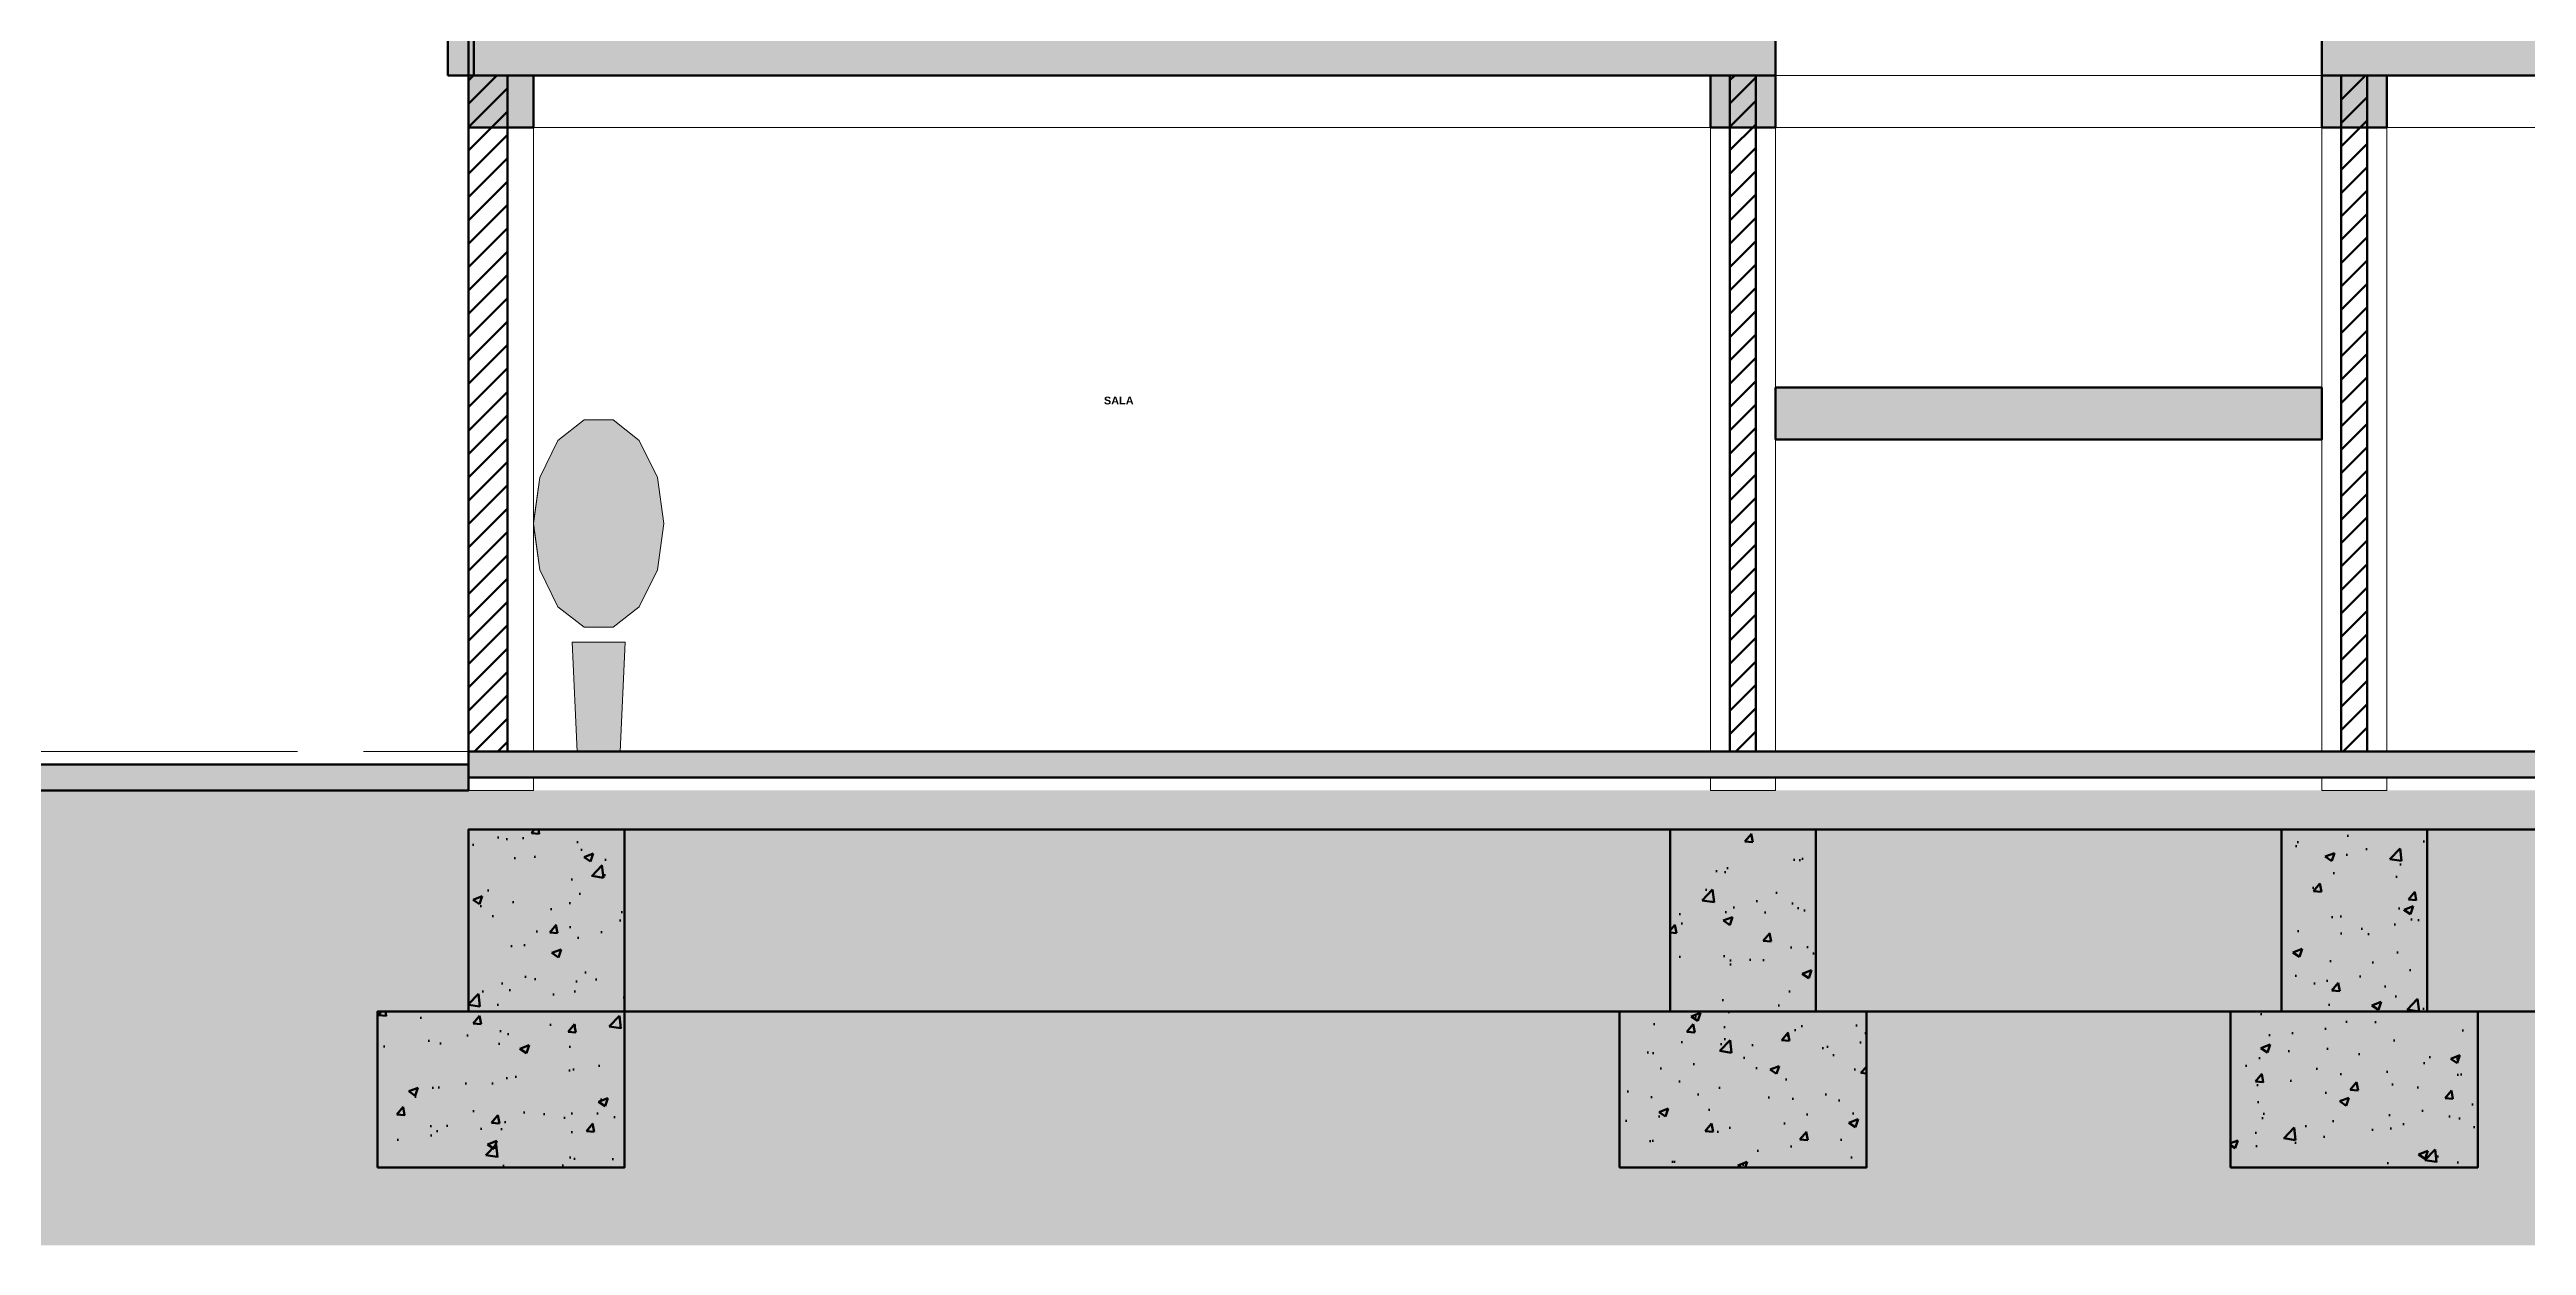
# Model space of a CAD drawing. Header units: metres. Extents: x -3.9 to 79.9, y -56.9 to 20.9.
# Drawn here: x 37.39 to 46.91, y -56.9 to -52.3 of the extents above; entities that cross this region are included whole.
import ezdxf
from ezdxf.enums import TextEntityAlignment as Align

# ---------------------------------------------------------------- set-up
doc = ezdxf.new("R2010")
doc.units = ezdxf.units.M
doc.linetypes.add('DASHED', pattern=[1.524, 1.27, -0.254])
for name, color, linetype, lineweight in [('A-CORTE', 7, 'CONTINUOUS', 50), ('A-PROYECCION', 9, 'DASHED', 15), ('A-TERRENO', 32, 'CONTINUOUS', 35), ('A-TEXTO', 7, 'CONTINUOUS', 20), ('A-VISTA', 8, 'CONTINUOUS', 20)]:
    doc.layers.add(name, color=color, linetype=linetype, lineweight=lineweight)
doc.styles.add('PLANO-B', font='arialbd.ttf')

msp = doc.modelspace()

# ---------------------------------------------------------------- hatches: boundary and pattern name
at = {"layer": 'A-CORTE', "true_color": 0x7a7772}
h = msp.add_hatch(color=7, dxfattribs=at)
h.dxf.hatch_style = 1
h.paths.add_polyline_path([(38.92, -52.4), (39.02, -52.4), (39.02, -52.2), (38.92, -52.2)])
at = {"layer": 'A-CORTE', "true_color": 0x5a5a5a}
h = msp.add_hatch(color=7, dxfattribs=at)
h.dxf.hatch_style = 1
h.paths.add_polyline_path([(39, -52.4), (44.025, -52.4), (44.025, -52.2), (39, -52.2)])
h = msp.add_hatch(color=7, dxfattribs=at)
h.dxf.hatch_style = 1
h.paths.add_polyline_path([(46.125, -52.4), (50.35, -52.4), (50.35, -52.2), (46.125, -52.2)])
at = {"layer": 'A-CORTE'}
h = msp.add_hatch(dxfattribs=at)
h.set_pattern_fill('ANSI31', color=8, scale=0.02)
h.paths.add_polyline_path([(39, -55), (39.15, -55), (39.15, -52.4), (39, -52.4)])
at = {"layer": 'A-CORTE', "true_color": 0x5a5a5a}
h = msp.add_hatch(color=7, dxfattribs=at)
h.dxf.hatch_style = 1
h.paths.add_polyline_path([(39, -52.6), (39.25, -52.6), (39.25, -52.4), (39, -52.4)])
h = msp.add_hatch(color=7, dxfattribs=at)
h.dxf.hatch_style = 1
h.paths.add_polyline_path([(43.775, -52.6), (44.025, -52.6), (44.025, -52.4), (43.775, -52.4)])
at = {"layer": 'A-CORTE'}
h = msp.add_hatch(dxfattribs=at)
h.set_pattern_fill('ANSI31', color=8, scale=0.02)
h.paths.add_polyline_path([(43.85, -55), (43.95, -55), (43.95, -52.4), (43.85, -52.4)])
at = {"layer": 'A-CORTE', "true_color": 0x5a5a5a}
h = msp.add_hatch(color=7, dxfattribs=at)
h.dxf.hatch_style = 1
h.paths.add_polyline_path([(46.125, -52.6), (46.375, -52.6), (46.375, -52.4), (46.125, -52.4)])
at = {"layer": 'A-CORTE'}
h = msp.add_hatch(dxfattribs=at)
h.set_pattern_fill('ANSI31', color=8, scale=0.02)
h.paths.add_polyline_path([(46.2, -55), (46.3, -55), (46.3, -52.4), (46.2, -52.4)])
at = {"layer": 'A-CORTE', "true_color": 0x5a5a5a}
h = msp.add_hatch(color=7, dxfattribs=at)
h.dxf.hatch_style = 1
h.paths.add_polyline_path([(44.025, -53.8), (46.125, -53.8), (46.125, -53.6), (44.025, -53.6)])
h = msp.add_hatch(color=7, dxfattribs=at)
h.dxf.hatch_style = 1
h.paths.add_polyline_path([(39, -55.1), (51, -55.1), (51, -55), (39, -55)])
h = msp.add_hatch(color=7, dxfattribs=at)
h.dxf.hatch_style = 1
h.paths.add_polyline_path([(34, -55.15), (39, -55.15), (39, -55.05), (34, -55.05)])
at = {"layer": 'A-CORTE'}
h = msp.add_hatch(dxfattribs=at)
h.set_pattern_fill('AR-CONC', color=8, scale=0.002)
h.paths.add_polyline_path([(39, -56), (39.6, -56), (39.6, -55.3), (39, -55.3)])
h = msp.add_hatch(dxfattribs=at)
h.set_pattern_fill('AR-CONC', color=8, scale=0.002)
h.paths.add_polyline_path([(39, -56), (51, -56), (51, -55.3), (39, -55.3)])
h = msp.add_hatch(dxfattribs=at)
h.set_pattern_fill('AR-CONC', color=8, scale=0.002)
h.paths.add_polyline_path([(43.62, -56), (44.18, -56), (44.18, -55.3), (43.62, -55.3)])
h = msp.add_hatch(dxfattribs=at)
h.set_pattern_fill('AR-CONC', color=8, scale=0.002)
h.paths.add_polyline_path([(45.97, -56), (46.53, -56), (46.53, -55.3), (45.97, -55.3)])
h = msp.add_hatch(dxfattribs=at)
h.set_pattern_fill('AR-CONC', color=8, scale=0.002)
h.paths.add_polyline_path([(38.65, -56.6), (39.6, -56.6), (39.6, -56), (38.65, -56)])
h = msp.add_hatch(dxfattribs=at)
h.set_pattern_fill('AR-CONC', color=8, scale=0.002)
h.paths.add_polyline_path([(43.425, -56.6), (44.375, -56.6), (44.375, -56), (43.425, -56)])
h = msp.add_hatch(dxfattribs=at)
h.set_pattern_fill('AR-CONC', color=8, scale=0.002)
h.paths.add_polyline_path([(45.775, -56.6), (46.725, -56.6), (46.725, -56), (45.775, -56)])
at = {"layer": 'A-TERRENO'}
h = msp.add_hatch(dxfattribs=at)
h.set_pattern_fill('EARTH', color=32, scale=0.03)
h.paths.add_polyline_path([(51.3, -56.9), (51.3, -55.15), (32.5, -55.15), (32.5, -56.9)])
at = {"layer": 'A-VISTA', "true_color": 0xc3d9b3}
h = msp.add_hatch(color=7, dxfattribs=at)
h.dxf.hatch_style = 1
h.paths.add_polyline_path([(39.7508, -54.1235), (39.726, -53.9461), (39.6564, -53.8038), (39.5558, -53.7248), (39.4442, -53.7248), (39.3436, -53.8038), (39.274, -53.9461), (39.2492, -54.1235), (39.274, -54.3009), (39.3436, -54.4432), (39.4442, -54.5222), (39.5558, -54.5222), (39.6564, -54.4432), (39.726, -54.3009)])
h = msp.add_hatch(color=7, dxfattribs=at)
h.dxf.hatch_style = 1
h.paths.add_polyline_path([(39.4177, -55), (39.5823, -55), (39.6017, -54.58), (39.3983, -54.58)])

# ---------------------------------------------------------------- linework, layer by layer
at = {"layer": 'A-CORTE'}
for points in [[(38.92, -52.4), (39.02, -52.4), (39.02, -52.2), (38.92, -52.2)], [(39, -52.4), (44.025, -52.4), (44.025, -52.2), (39, -52.2)], [(46.125, -52.4), (50.35, -52.4), (50.35, -52.2), (46.125, -52.2)], [(39, -55), (39.15, -55), (39.15, -52.4), (39, -52.4)], [(39, -52.6), (39.25, -52.6), (39.25, -52.4), (39, -52.4)], [(43.775, -52.6), (44.025, -52.6), (44.025, -52.4), (43.775, -52.4)], [(43.85, -55), (43.95, -55), (43.95, -52.4), (43.85, -52.4)], [(46.125, -52.6), (46.375, -52.6), (46.375, -52.4), (46.125, -52.4)], [(46.2, -55), (46.3, -55), (46.3, -52.4), (46.2, -52.4)], [(44.025, -53.8), (46.125, -53.8), (46.125, -53.6), (44.025, -53.6)], [(39, -55.1), (51, -55.1), (51, -55), (39, -55)], [(34, -55.15), (39, -55.15), (39, -55.05), (34, -55.05)], [(39, -56), (39.6, -56), (39.6, -55.3), (39, -55.3)], [(39, -56), (51, -56), (51, -55.3), (39, -55.3)], [(43.62, -56), (44.18, -56), (44.18, -55.3), (43.62, -55.3)], [(45.97, -56), (46.53, -56), (46.53, -55.3), (45.97, -55.3)], [(38.65, -56.6), (39.6, -56.6), (39.6, -56), (38.65, -56)], [(43.425, -56.6), (44.375, -56.6), (44.375, -56), (43.425, -56)], [(45.775, -56.6), (46.725, -56.6), (46.725, -56), (45.775, -56)]]:
    msp.add_lwpolyline(points, close=True, dxfattribs=at)
at = {"layer": 'A-PROYECCION', "lineweight": 13}
msp.add_line((32.5, -55), (51.55, -55), dxfattribs=at)
at = {"layer": 'A-VISTA'}
for points in [[(44.025, -52.4), (44.025, -52.2), (46.125, -52.2), (46.125, -52.4)], [(39.25, -52.6), (39.25, -52.4), (43.775, -52.4), (43.775, -52.6)], [(44.025, -52.6), (44.025, -52.4), (46.125, -52.4), (46.125, -52.6)], [(46.375, -52.6), (46.375, -52.4), (48, -52.4), (48, -52.6)], [(39.25, -55), (39.15, -55), (39.15, -52.6), (39.25, -52.6), (39.25, -54.1176), (39.2492, -54.1235), (39.25, -54.1294)], [(39.25, -55), (39.25, -54.1294), (39.274, -54.3009), (39.3436, -54.4432), (39.4442, -54.5222), (39.5558, -54.5222), (39.6564, -54.4432), (39.726, -54.3009), (39.7508, -54.1235), (39.726, -53.9461), (39.6564, -53.8038), (39.5558, -53.7248), (39.4442, -53.7248), (39.3436, -53.8038), (39.274, -53.9461), (39.25, -54.1176), (39.25, -52.6), (43.775, -52.6), (43.775, -55), (39.5823, -55), (39.6017, -54.58), (39.3983, -54.58), (39.4177, -55)], [(43.775, -52.6), (43.85, -52.6), (43.85, -55), (43.775, -55)], [(44.025, -55), (43.95, -55), (43.95, -52.6), (44.025, -52.6), (44.025, -53.6), (44.025, -53.8)], [(44.025, -52.6), (46.125, -52.6), (46.125, -53.6), (44.025, -53.6)], [(46.125, -52.6), (46.2, -52.6), (46.2, -55), (46.125, -55), (46.125, -53.8), (46.125, -53.6)], [(46.375, -55), (46.3, -55), (46.3, -52.6), (46.375, -52.6)], [(46.375, -55), (46.375, -52.6), (48, -52.6), (48, -55)], [(39.7508, -54.1235), (39.726, -53.9461), (39.6564, -53.8038), (39.5558, -53.7248), (39.4442, -53.7248), (39.3436, -53.8038), (39.274, -53.9461), (39.2492, -54.1235), (39.274, -54.3009), (39.3436, -54.4432), (39.4442, -54.5222), (39.5558, -54.5222), (39.6564, -54.4432), (39.726, -54.3009)], [(44.025, -55), (44.025, -53.8), (46.125, -53.8), (46.125, -55)], [(39.4177, -55), (39.5823, -55), (39.6017, -54.58), (39.3983, -54.58)], [(39.25, -55.15), (39, -55.15), (39, -55.1), (39.25, -55.1)], [(44.025, -55.15), (43.775, -55.15), (43.775, -55.1), (44.025, -55.1)], [(46.375, -55.15), (46.125, -55.15), (46.125, -55.1), (46.375, -55.1)]]:
    msp.add_lwpolyline(points, close=True, dxfattribs=at)

# ---------------------------------------------------------------- texts
at = {"layer": 'A-TEXTO', "style": 'PLANO-B'}
msp.add_text('SALA', height=0.03, dxfattribs=at).set_placement((41.5, -53.65), align=Align.MIDDLE_CENTER)

doc.saveas('drawing.dxf')
